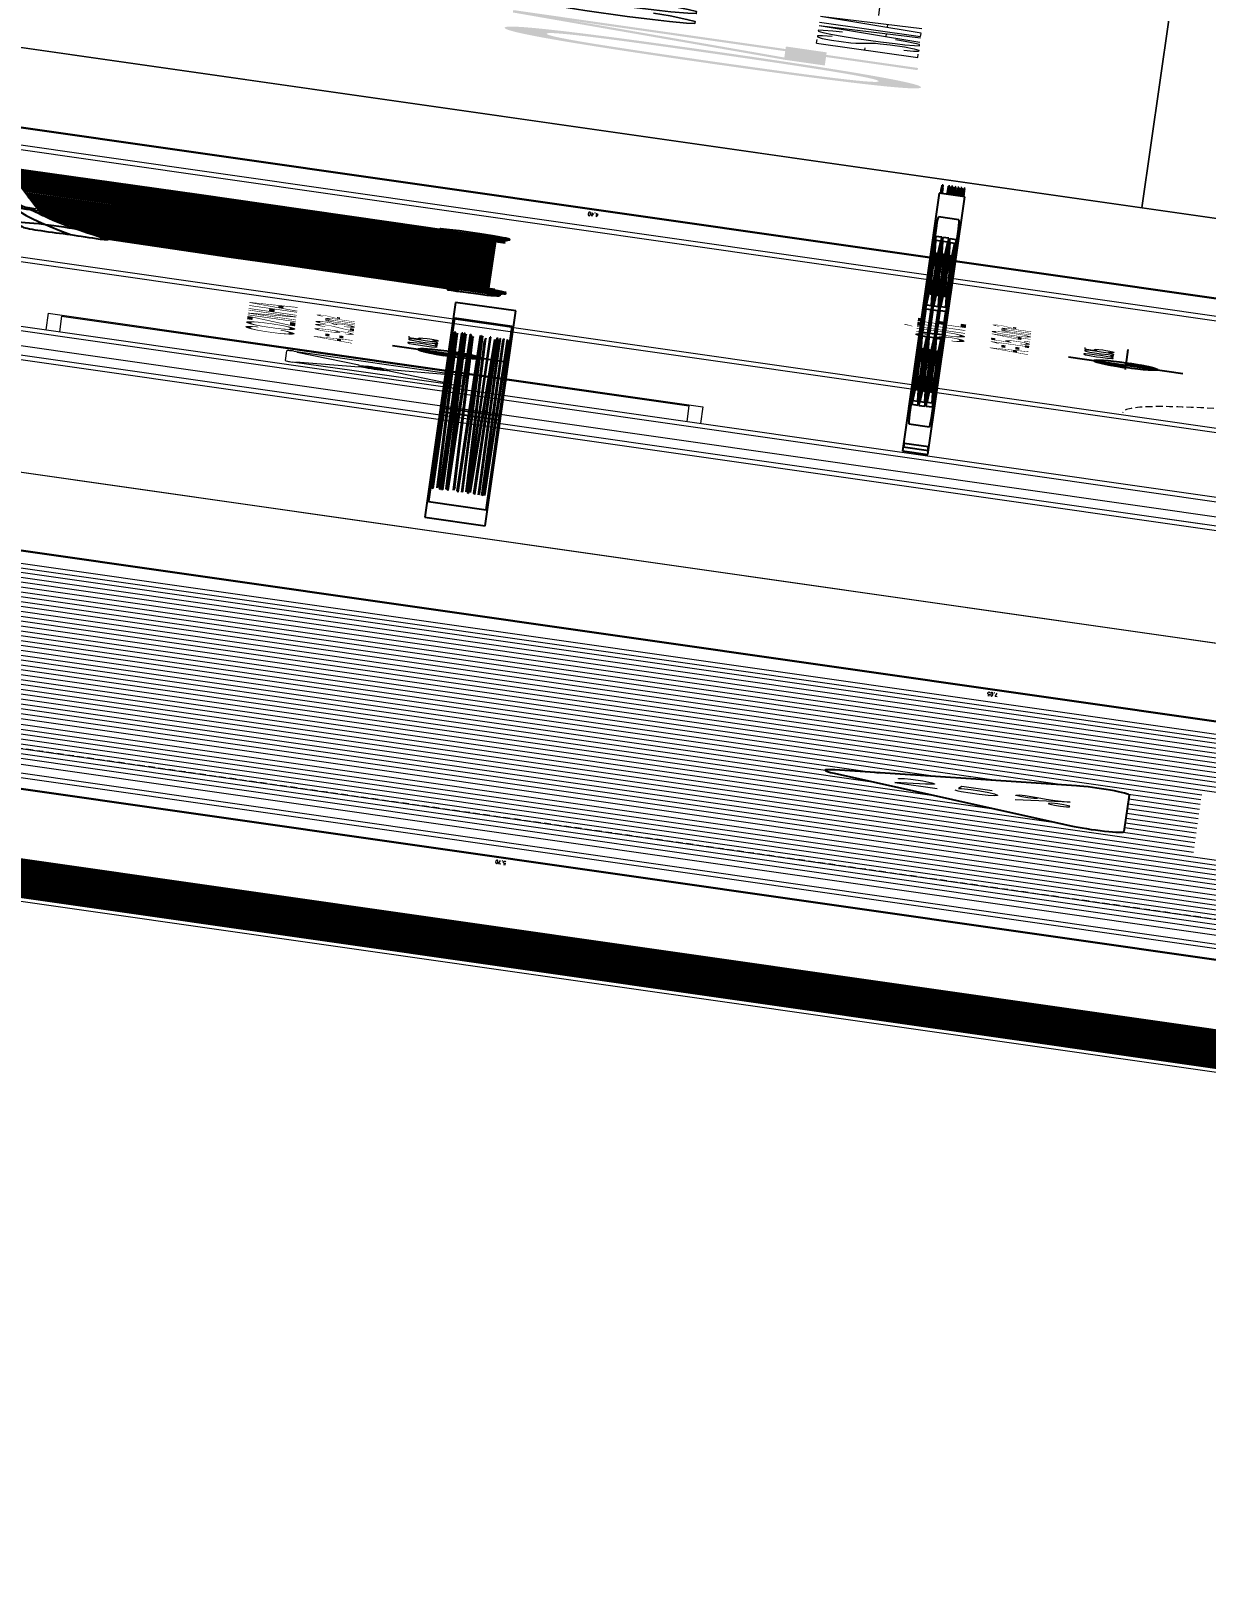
# Model space of a CAD drawing. Header units: millimetres. Extents: x -361192058 to 101130107379, y -14071650034 to 19218552450.
# Drawn here: x -135838.2 to -135661.1, y 40265.8 to 40497.2 of the extents above; entities that cross this region are included whole.
import ezdxf
from ezdxf.enums import TextEntityAlignment as Align

# ---------------------------------------------------------------- set-up
doc = ezdxf.new("R2010")
doc.units = ezdxf.units.MM
doc.header["$LTSCALE"] = 0.5
doc.linetypes.add('HIDDEN2', pattern=[0.1875, 0.125, -0.0625])
for name, color, linetype in [('02', 2, 'Continuous'), ('ARCO', 7, 'HIDDEN2'), ('DIVERSOS', 4, 'Continuous'), ('ESQUADRIAS', 3, 'Continuous'), ('HATCH', 8, 'Continuous'), ('MOBIL-I', 251, 'Continuous'), ('parede', 2, 'Continuous'), ('TEXTO2', 3, 'Continuous'), ('TXT_0', 7, 'Continuous')]:
    doc.layers.add(name, color=color, linetype=linetype)
for name, color, linetype, lineweight in [('E-TXT-G', 3, 'Continuous', 30), ('E-TXT-W', 7, 'Continuous', 15), ('E-TXT-Y', 2, 'Continuous', 40)]:
    doc.layers.add(name, color=color, linetype=linetype, lineweight=lineweight)
doc.styles.add('ADITIVOCAD', font='ROMANS.shx')
doc.styles.add('REG140', font='romans.shx', dxfattribs={"width": 0.8, "height": 0.35})
doc.styles.add('REG80', font='romans.shx', dxfattribs={"width": 0.8, "height": 0.1})
doc.styles.add('SANSSERIF', font='sas_____.pfb', dxfattribs={"height": 1})
doc.styles.add('SANSSERIF2', font='sanssb__.ttf', dxfattribs={"width": 0.8})
doc.styles.get("Standard").update_dxf_attribs({"font": 'txt.shx', "height": 0.12})
doc.dimstyles.new('ESCALA50', dxfattribs={"dimtxt": 0.1, "dimasz": 0.06, "dimexe": 0.18, "dimexo": 0.06, "dimgap": 0.1, "dimtad": 1, "dimzin": 4, "dimdsep": 46, "dimtxsty": 'Standard', "dimblk1": 'BOLA', "dimblk2": 'BOLA', "dimsah": 1, "dimcen": -0.06, "dimse1": 1, "dimse2": 1, "dimclrd": 7, "dimclrt": 3, "dimadec": 0, "dimazin": 0, "dimtfac": 1, "dimtix": 1, "dimtmove": 0, "dimatfit": 3, "dimldrblk": 'BOLA', "dimfxl": 0, "dimtolj": 1, "dimtzin": 4, "dimarcsym": 0})

# ---------------------------------------------------------------- blocks, each defined once
blk = doc.blocks.new('ADC_G_ROUPA1')
for p, q in [((2, 0.55), (0, 0.55)), ((0, 0.55), (0, 0)), ((2, 0), (2, 0.55)), ((1.96, 0.51), (0.04, 0.51)), ((0.04, 0.51), (0.04, 0.04)), ((1.96, 0.04), (1.96, 0.51)), ((0.1122, 0.078), (0.1615, 0.4749)), ((0.142, 0.0743), (0.1913, 0.4712)), ((0.1913, 0.4712), (0.1615, 0.4749)), ((0.2176, 0.473), (0.2475, 0.4754)), ((0.2176, 0.473), (0.2497, 0.0742)), ((0.2475, 0.4754), (0.2796, 0.0766)), ((0.3293, 0.472), (0.3591, 0.4752)), ((0.3293, 0.472), (0.3722, 0.0743)), ((0.3591, 0.4752), (0.402, 0.0775)), ((0.4817, 0.4754), (0.4537, 0.0764)), ((0.4817, 0.4754), (0.5116, 0.4733)), ((0.5116, 0.4733), (0.4837, 0.0743)), ((0.627, 0.4722), (0.5179, 0.0874)), ((0.627, 0.4722), (0.6559, 0.464)), ((0.6858, 0.475), (0.6858, 0.075)), ((0.6858, 0.475), (0.7158, 0.475)), ((0.7158, 0.475), (0.7158, 0.075)), ((0.7427, 0.4641), (0.7715, 0.4722)), ((0.7715, 0.4722), (0.8803, 0.0873)), ((0.8867, 0.4694), (0.9163, 0.4743)), ((0.8867, 0.4694), (0.9528, 0.0749)), ((0.9163, 0.4743), (0.9824, 0.0798)), ((1.0382, 0.4753), (1.0009, 0.077)), ((1.068, 0.4725), (1.0308, 0.0742)), ((1.0382, 0.4753), (1.068, 0.4725)), ((1.1662, 0.4641), (1.195, 0.4722)), ((1.195, 0.4722), (1.3038, 0.0873)), ((1.3701, 0.4753), (1.3328, 0.077)), ((1.3999, 0.4725), (1.3627, 0.0742)), ((1.3701, 0.4753), (1.3999, 0.4725)), ((1.4107, 0.4656), (1.4399, 0.4725)), ((1.4399, 0.4725), (1.5317, 0.0832)), ((1.5477, 0.475), (1.5477, 0.075)), ((1.5477, 0.475), (1.5777, 0.475)), ((1.5777, 0.475), (1.5777, 0.075)), ((1.619, 0.475), (1.619, 0.075)), ((1.619, 0.475), (1.649, 0.475)), ((1.649, 0.475), (1.649, 0.075)), ((1.7026, 0.4656), (1.7318, 0.4725)), ((1.7318, 0.4725), (1.8237, 0.0832)), ((1.8633, 0.475), (1.8633, 0.075)), ((1.8633, 0.475), (1.8933, 0.475)), ((1.8933, 0.475), (1.8933, 0.075)), ((0.6559, 0.464), (0.5468, 0.0792)), ((0.7427, 0.4641), (0.8514, 0.0791)), ((1.1662, 0.4641), (1.2749, 0.0791)), ((1.4107, 0.4656), (1.5025, 0.0763)), ((1.7026, 0.4656), (1.7945, 0.0763)), ((0.04, 0.28), (1.96, 0.28)), ((0.1511, 0.2898), (0.1474, 0.2601)), ((0.1511, 0.2898), (0.1561, 0.2892)), ((0.1561, 0.2892), (0.1524, 0.2595)), ((0.2449, 0.2894), (0.2499, 0.2898)), ((0.2473, 0.2597), (0.2449, 0.2894)), ((0.2523, 0.2601), (0.2499, 0.2898)), ((0.3616, 0.2893), (0.3665, 0.2898)), ((0.3648, 0.2596), (0.3616, 0.2893)), ((0.3697, 0.2601), (0.3665, 0.2898)), ((0.4791, 0.2601), (0.4812, 0.2899)), ((0.4812, 0.2899), (0.4862, 0.2895)), ((0.4841, 0.2597), (0.4862, 0.2895)), ((0.5804, 0.262), (0.5885, 0.2907)), ((0.5852, 0.2606), (0.5933, 0.2893)), ((0.5885, 0.2907), (0.5933, 0.2893)), ((0.6983, 0.26), (0.6983, 0.2899)), ((0.6983, 0.2899), (0.7033, 0.2899)), ((0.7033, 0.26), (0.7033, 0.2899)), ((0.805, 0.2893), (0.8098, 0.2907)), ((0.8131, 0.2606), (0.805, 0.2893)), ((0.818, 0.2619), (0.8098, 0.2907)), ((0.9296, 0.2889), (0.9346, 0.2897)), ((0.9346, 0.2594), (0.9296, 0.2889)), ((0.9395, 0.2602), (0.9346, 0.2897)), ((1.0306, 0.2601), (1.0334, 0.2898)), ((1.0334, 0.2898), (1.0384, 0.2894)), ((1.0356, 0.2596), (1.0384, 0.2894)), ((1.2285, 0.2893), (1.2333, 0.2907)), ((1.2366, 0.2606), (1.2285, 0.2893)), ((1.2415, 0.2619), (1.2333, 0.2907)), ((1.3625, 0.2601), (1.3653, 0.2898)), ((1.3653, 0.2898), (1.3703, 0.2894)), ((1.3675, 0.2596), (1.3703, 0.2894)), ((1.4653, 0.2883), (1.4702, 0.2895)), ((1.4722, 0.2593), (1.4653, 0.2883)), ((1.4771, 0.2604), (1.4702, 0.2895)), ((1.5602, 0.26), (1.5602, 0.2899)), ((1.5602, 0.2899), (1.5652, 0.2899)), ((1.5652, 0.26), (1.5652, 0.2899)), ((1.6315, 0.26), (1.6315, 0.2899)), ((1.6315, 0.2899), (1.6365, 0.2899)), ((1.6365, 0.26), (1.6365, 0.2899)), ((1.7573, 0.2883), (1.7622, 0.2895)), ((1.7642, 0.2593), (1.7573, 0.2883)), ((1.769, 0.2604), (1.7622, 0.2895)), ((1.8758, 0.26), (1.8758, 0.2899)), ((1.8758, 0.2899), (1.8808, 0.2899)), ((1.8808, 0.26), (1.8808, 0.2899)), ((0.04, 0.27), (1.96, 0.27)), ((0.1524, 0.2595), (0.1474, 0.2601)), ((0.2523, 0.2601), (0.2473, 0.2597)), ((0.3697, 0.2601), (0.3648, 0.2596)), ((0.4841, 0.2597), (0.4791, 0.2601)), ((0.5852, 0.2606), (0.5804, 0.262)), ((0.7033, 0.26), (0.6983, 0.26)), ((0.818, 0.2619), (0.8131, 0.2606)), ((0.9395, 0.2602), (0.9346, 0.2594)), ((1.0356, 0.2596), (1.0306, 0.2601)), ((1.2415, 0.2619), (1.2366, 0.2606)), ((1.3675, 0.2596), (1.3625, 0.2601)), ((1.4771, 0.2604), (1.4722, 0.2593)), ((1.5652, 0.26), (1.5602, 0.26)), ((1.6365, 0.26), (1.6315, 0.26)), ((1.769, 0.2604), (1.7642, 0.2593)), ((1.8808, 0.26), (1.8758, 0.26)), ((0.142, 0.0743), (0.1122, 0.078)), ((0.5179, 0.0874), (0.5468, 0.0792)), ((0.8514, 0.0791), (0.8803, 0.0873)), ((0.9528, 0.0749), (0.9824, 0.0798)), ((1.2749, 0.0791), (1.3038, 0.0873)), ((1.5025, 0.0763), (1.5317, 0.0832)), ((1.7945, 0.0763), (1.8237, 0.0832)), ((0.04, 0.04), (1.96, 0.04)), ((0.2497, 0.0742), (0.2796, 0.0766)), ((0.3722, 0.0743), (0.402, 0.0775)), ((0.4537, 0.0764), (0.4837, 0.0743)), ((0.6858, 0.075), (0.7158, 0.075)), ((1.0009, 0.077), (1.0308, 0.0742)), ((1.3328, 0.077), (1.3627, 0.0742)), ((1.5477, 0.075), (1.5777, 0.075)), ((1.619, 0.075), (1.649, 0.075)), ((1.8633, 0.075), (1.8933, 0.075)), ((0, 0), (2, 0))]:
    blk.add_line(p, q)
blk = doc.blocks.new('A2')
at = {"color": 8}
for p, q in [((0.595, -2), (0.595, -0.7505)), ((0.645, -2), (0.645, -0.7467)), ((0.695, -2), (0.695, -0.7429)), ((0.745, -2), (0.745, -0.7391)), ((0.795, -1.985), (0.795, -0.7352)), ((0.845, -2.0217), (0.845, -0.7314)), ((0.895, -2.027), (0.895, -0.7276)), ((0.045, -2), (0.045, -0.7926)), ((0.095, -2), (0.095, -0.7888)), ((0.145, -2), (0.145, -0.7849)), ((0.195, -2), (0.195, -0.7811)), ((0.245, -2), (0.245, -0.7773)), ((0.295, -2), (0.295, -0.7735)), ((0.345, -2), (0.345, -0.7697)), ((0.395, -2), (0.395, -0.7658)), ((0.445, -2), (0.445, -0.762)), ((0.495, -2), (0.495, -0.7582)), ((0.545, -2), (0.545, -0.7544)), ((-0.455, -2), (-0.455, -0.8308)), ((-0.43, -1.1361), (-0.43, -0.8308)), ((-0.405, -2), (-0.405, -0.827)), ((-0.38, -1.0514), (-0.38, -0.827)), ((-0.355, -2), (-0.355, -0.8232)), ((-0.33, -0.9891), (-0.33, -0.8232)), ((-0.305, -2), (-0.305, -0.8194)), ((-0.28, -0.9404), (-0.28, -0.8194)), ((-0.255, -2), (-0.255, -0.8155)), ((-0.23, -0.9011), (-0.23, -0.8155)), ((-0.205, -2), (-0.205, -0.8117)), ((-0.18, -0.8694), (-0.18, -0.8117)), ((-0.155, -2), (-0.155, -0.8079)), ((-0.13, -0.8438), (-0.13, -0.8079)), ((-0.105, -2), (-0.105, -0.8041)), ((-0.08, -0.8236), (-0.08, -0.8041)), ((-0.055, -2), (-0.055, -0.8002)), ((-0.005, -2), (-0.005, -0.7964)), ((0.945, -2.0358), (0.945, -0.7964)), ((-0.605, -2), (-0.605, -0.8716)), ((-0.58, -2), (-0.58, -0.8716)), ((-0.555, -2), (-0.555, -0.8566)), ((-0.53, -2), (-0.53, -0.8566)), ((-0.505, -2), (-0.505, -0.8429)), ((-0.48, -1.283), (-0.48, -0.8429)), ((-0.705, -2), (-0.705, -0.9051)), ((-0.68, -2), (-0.68, -0.9051)), ((-0.655, -2), (-0.655, -0.8877)), ((-0.63, -2), (-0.63, -0.8877)), ((-0.805, -2.015), (-0.805, -0.9438)), ((-0.78, -2.015), (-0.78, -0.9438)), ((-0.755, -2), (-0.755, -0.9238)), ((-0.73, -2), (-0.73, -0.9238)), ((-0.93, -2.0331), (-0.93, -0.988)), ((-0.905, -2.0331), (-0.905, -0.988)), ((-0.88, -2.0331), (-0.88, -0.988)), ((-0.855, -2.0453), (-0.855, -0.9652)), ((-0.83, -2.0453), (-0.83, -0.9652)), ((-0.955, -2.0331), (-0.955, -1.2363)), ((-0.48, -2), (-0.48, -1.5323)), ((-0.43, -2), (-0.43, -1.6792)), ((-0.38, -2), (-0.38, -1.7639)), ((-0.33, -2), (-0.33, -1.8261)), ((-0.28, -2), (-0.28, -1.8749)), ((-0.23, -2), (-0.23, -1.9142)), ((-0.18, -2), (-0.18, -1.9459)), ((-0.13, -2), (-0.13, -1.9715)), ((-0.08, -2), (-0.08, -1.9917))]:
    blk.add_line(p, q, dxfattribs=at)
blk.add_lwpolyline([(-0.95, -0.7864), (-0.95, 0), (0.95, 0), (0.95, -0.5116)])
for points in [[(-0.4937, -0.1271, 0.14715), (-0.7437, -0.1021, 0.124017), (-0.6737, -0.3221, 8.542003)], [(-0.1887, -0.3771, 0.115099), (-0.1437, -0.1071, 0.202892), (-0.5437, -0.1421, 4.019894)], [(0.3563, -0.1271, 0.14715), (0.1063, -0.1021, 0.124017), (0.1763, -0.3221, 8.542003)], [(0.6613, -0.3771, 0.115099), (0.7063, -0.1071, 0.202892), (0.3063, -0.1421, 4.019894)], [(-0.6937, -0.2771, 0.09902), (-0.7437, -0.5021, 0.169064), (-0.4337, -0.3971, -0.343387)], [(0.1563, -0.2771, 0.09902), (0.1063, -0.5021, 0.169064), (0.4163, -0.3971, -0.343387)], [(-0.5537, -0.4521, 0.112206), (-0.1437, -0.5021, 0.070755), (-0.2037, -0.2971, -1.551943)], [(0.2963, -0.4521, 0.112206), (0.7063, -0.5021, 0.070755), (0.6463, -0.2971, -1.551943)], [(-0.2692, -0.7939, 0.075988), (-0.9427, -1.0061, -0.502824), (-0.9784, -0.9878, -0.142549), (-0.9692, -0.9109, -0.066811), (-0.981, -0.8335, -0.328343), (-0.9467, -0.7851), (-0.4192, -0.6109, -0.025749), (0.9573, -0.5114, -0.334099), (0.9818, -0.5287, -0.185174), (0.975, -0.6509, -0.187316), (0.982, -0.7142, -0.311124), (0.9734, -0.7216), (-0.4842, -0.8331)], [(-0.9427, -1.0061), (-0.96, -1.33), (-0.95, -1.485), (-0.955, -1.755), (-0.97, -1.89), (-0.975, -1.915, -1.132782), (-0.99, -1.91, 0.98261), (-1.01, -1.9, 0.32203), (-1.005, -1.935), (-1.005, -1.975, 0.439902), (-0.945, -2.03, -0.126697), (-0.885, -2.04, 0.376451), (-0.805, -2.015, -0.344872), (-0.765, -2), (0.755, -2, 0.181335), (0.795, -1.985, -0.809524), (0.815, -2, 0.220339), (0.815, -2.025), (0.86, -2.02), (0.935, -2.035, 0.501823), (0.985, -1.99, 0.315909), (0.975, -1.855, 0.473766), (0.97, -1.855, -0.12128), (0.95, -1.87), (0.955, -1.72), (0.95, -1.4), (0.955, -1.225), (0.9441, -0.7247)]]:
    blk.add_lwpolyline(points, format="xyb")
for points in [[(-0.4387, -0.4771, -0.804152), (-0.4937, -0.2571, -0.132344), (-0.1487, -0.1321, -0.042249)], [(0.4113, -0.4771, -0.804152), (0.3563, -0.2571, -0.132344), (0.7013, -0.1321, -0.042249)], [(0.4402, -0.5463, -0.26737), (0.4937, -0.7722, -7.474594)], [(0.6742, -0.5256, -0.289881), (0.7012, -0.7503, 10.034941)], [(-0.414, -0.61, -0.337543), (-0.3491, -0.8188, -6.119059)], [(-0.3702, -0.6025, -0.348871), (-0.2917, -0.8128, -6.119059)], [(-0.4161, -0.8227, -0.081114), (0.9793, -0.655, -24.776446)], [(-0.9692, -0.9109, -0.10864), (0.4143, -0.7327, -11.759975)], [(-0.8449, -0.7515, -0.424879), (-0.772, -0.9305, 6.281867)], [(-0.055, -2, -0.838761), (0.095, -0.7888, -0.295511)]]:
    blk.add_lwpolyline(points, format="xyb", dxfattribs=at)
blk = doc.blocks.new('Adc_nivelpl')
h = blk.add_hatch()
h.set_pattern_fill('_U', color=256, scale=0.005, angle=45, style=0, double=1)
h.set_pattern_definition([(45, (-5.8772514, -3.5161936), (-0.003535534, 0.003535534), []), (135, (-5.8772514, -3.5161936), (-0.003535534, -0.003535534), [])])
h.paths.add_polyline_path([(0.1954, -0.0865, 0.414214), (0.0865, -0.1954), (0.1954, -0.1954)])
h.paths.add_polyline_path([(0.1954, -0.1954), (0.1954, -0.3043, 0.414214), (0.3043, -0.1954)])
for p, q in [((0.1954, 0), (0.1954, -0.3908)), ((0.8958, -0.1954), (0, -0.1954))]:
    blk.add_line(p, q)
blk.add_circle((0.1954, -0.1954), 0.1089)
at = {"flags": 8}
blk.add_attdef('NIVEL', (0.3642, -0.1501), '', height=0.1, dxfattribs=at)
blk = doc.blocks.new('ADC_MCOZ_19')
for p, q in [((-0.425, 0), (-0.425, -0.66)), ((0.425, 0), (-0.425, 0)), ((0.425, -0.66), (0.425, 0)), ((0.425, -0.01), (-0.425, -0.01)), ((-0.405, -0.01), (-0.405, -0.02)), ((0.405, -0.02), (-0.405, -0.02)), ((0.405, -0.02), (0.405, -0.01)), ((0.3416, -0.07), (-0.3416, -0.07)), ((-0.365, -0.0934), (-0.365, -0.5766)), ((0.365, -0.5766), (0.365, -0.0934)), ((-0.3382, -0.55), (-0.3382, -0.12)), ((-0.3382, -0.12), (-0.1382, -0.12)), ((-0.3282, -0.2885), (-0.3282, -0.1365)), ((-0.3282, -0.1365), (-0.271, -0.1919)), ((-0.3203, -0.13), (-0.2648, -0.184)), ((-0.3203, -0.13), (-0.156, -0.13)), ((-0.156, -0.13), (-0.2132, -0.1854)), ((-0.1482, -0.1365), (-0.2074, -0.1936)), ((-0.1482, -0.1365), (-0.1482, -0.2885)), ((-0.1382, -0.12), (-0.1382, -0.55)), ((-0.1, -0.12), (-0.1, -0.55)), ((0.1, -0.12), (-0.1, -0.12)), ((-0.09, -0.1365), (-0.09, -0.2885)), ((-0.09, -0.1365), (-0.0308, -0.1936)), ((-0.0821, -0.13), (-0.025, -0.1854)), ((0.0821, -0.13), (-0.0821, -0.13)), ((0.0821, -0.13), (0.0267, -0.184)), ((0.09, -0.1365), (0.0329, -0.1919)), ((0.09, -0.2885), (0.09, -0.1365)), ((0.1, -0.55), (0.1, -0.12)), ((0.1382, -0.12), (0.1382, -0.55)), ((0.3382, -0.12), (0.1382, -0.12)), ((0.1482, -0.1365), (0.2074, -0.1936)), ((0.1482, -0.1365), (0.1482, -0.2885)), ((0.156, -0.13), (0.2132, -0.1854)), ((0.3203, -0.13), (0.156, -0.13)), ((0.3203, -0.13), (0.2648, -0.184)), ((0.3282, -0.1365), (0.271, -0.1919)), ((0.3282, -0.2885), (0.3282, -0.1365)), ((0.3382, -0.55), (0.3382, -0.12)), ((-0.2692, -0.2316), (-0.3282, -0.2885)), ((-0.2091, -0.23), (-0.1482, -0.2885)), ((-0.0291, -0.23), (-0.09, -0.2885)), ((0.031, -0.2316), (0.09, -0.2885)), ((0.2091, -0.23), (0.1482, -0.2885)), ((0.2692, -0.2316), (0.3282, -0.2885)), ((-0.2622, -0.2389), (-0.3203, -0.295)), ((-0.2156, -0.2376), (-0.156, -0.295)), ((-0.0226, -0.2376), (-0.0821, -0.295)), ((0.0241, -0.2389), (0.0821, -0.295)), ((0.2156, -0.2376), (0.156, -0.295)), ((0.2622, -0.2389), (0.3203, -0.295)), ((-0.3282, -0.305), (-0.1482, -0.305)), ((-0.3282, -0.365), (-0.3282, -0.305)), ((-0.156, -0.295), (-0.3203, -0.295)), ((-0.1482, -0.305), (-0.1482, -0.365)), ((0.09, -0.305), (-0.09, -0.305)), ((-0.09, -0.305), (-0.09, -0.365)), ((-0.0821, -0.295), (0.0821, -0.295)), ((0.09, -0.365), (0.09, -0.305)), ((0.1482, -0.305), (0.1482, -0.365)), ((0.3282, -0.305), (0.1482, -0.305)), ((0.156, -0.295), (0.3203, -0.295)), ((0.3282, -0.365), (0.3282, -0.305)), ((-0.3282, -0.365), (-0.1482, -0.365)), ((-0.3282, -0.3815), (-0.271, -0.4369)), ((-0.3282, -0.5335), (-0.3282, -0.3815)), ((-0.3203, -0.375), (-0.2648, -0.429)), ((-0.3203, -0.375), (-0.156, -0.375)), ((-0.156, -0.375), (-0.2132, -0.4304)), ((-0.1482, -0.3815), (-0.2074, -0.4386)), ((-0.1482, -0.3815), (-0.1482, -0.5335)), ((0.09, -0.365), (-0.09, -0.365)), ((-0.09, -0.3815), (-0.0308, -0.4386)), ((-0.09, -0.3815), (-0.09, -0.5335)), ((0.0821, -0.375), (-0.0821, -0.375)), ((-0.0821, -0.375), (-0.025, -0.4304)), ((0.0821, -0.375), (0.0267, -0.429)), ((0.09, -0.3815), (0.0329, -0.4369)), ((0.09, -0.5335), (0.09, -0.3815)), ((0.3282, -0.365), (0.1482, -0.365)), ((0.1482, -0.3815), (0.1482, -0.5335)), ((0.1482, -0.3815), (0.2074, -0.4386)), ((0.156, -0.375), (0.2132, -0.4304)), ((0.3203, -0.375), (0.156, -0.375)), ((0.3203, -0.375), (0.2648, -0.429)), ((0.3282, -0.3815), (0.271, -0.4369)), ((0.3282, -0.5335), (0.3282, -0.3815)), ((-0.2692, -0.4766), (-0.3282, -0.5335)), ((-0.2622, -0.4839), (-0.3203, -0.54)), ((-0.2156, -0.4826), (-0.156, -0.54)), ((-0.2091, -0.475), (-0.1482, -0.5335)), ((-0.0291, -0.475), (-0.09, -0.5335)), ((-0.0226, -0.4826), (-0.0821, -0.54)), ((0.0241, -0.4839), (0.0821, -0.54)), ((0.031, -0.4766), (0.09, -0.5335)), ((0.2091, -0.475), (0.1482, -0.5335)), ((0.2156, -0.4826), (0.156, -0.54)), ((0.2622, -0.4839), (0.3203, -0.54)), ((0.2692, -0.4766), (0.3282, -0.5335)), ((-0.156, -0.54), (-0.3203, -0.54)), ((-0.0821, -0.54), (0.0821, -0.54)), ((0.156, -0.54), (0.3203, -0.54)), ((-0.1382, -0.55), (-0.3382, -0.55)), ((-0.1, -0.55), (0.1, -0.55)), ((0.1382, -0.55), (0.3382, -0.55)), ((-0.3416, -0.6), (0.3416, -0.6)), ((-0.425, -0.66), (0.425, -0.66)), ((-0.3899, -0.66), (-0.3899, -0.674)), ((-0.3409, -0.66), (-0.3409, -0.674)), ((-0.2899, -0.66), (-0.2899, -0.674)), ((-0.2409, -0.66), (-0.2409, -0.674)), ((-0.1899, -0.66), (-0.1899, -0.674)), ((-0.1409, -0.66), (-0.1409, -0.674)), ((-0.0899, -0.66), (-0.0899, -0.674)), ((-0.0409, -0.66), (-0.0409, -0.674)), ((0.0101, -0.66), (0.0101, -0.674)), ((0.0591, -0.66), (0.0591, -0.674)), ((0.1101, -0.66), (0.1101, -0.674)), ((0.1591, -0.66), (0.1591, -0.674)), ((0.3241, -0.66), (0.3241, -0.674)), ((0.3731, -0.66), (0.3731, -0.674)), ((-0.3899, -0.674), (-0.3829, -0.674)), ((-0.3829, -0.674), (-0.3829, -0.681)), ((-0.3829, -0.681), (-0.3479, -0.681)), ((-0.3479, -0.674), (-0.3479, -0.681)), ((-0.3479, -0.674), (-0.3409, -0.674)), ((-0.2899, -0.674), (-0.2829, -0.674)), ((-0.2829, -0.674), (-0.2829, -0.681)), ((-0.2829, -0.681), (-0.2479, -0.681)), ((-0.2479, -0.674), (-0.2479, -0.681)), ((-0.2479, -0.674), (-0.2409, -0.674)), ((-0.1899, -0.674), (-0.1829, -0.674)), ((-0.1829, -0.674), (-0.1829, -0.681)), ((-0.1829, -0.681), (-0.1479, -0.681)), ((-0.1479, -0.674), (-0.1479, -0.681)), ((-0.1479, -0.674), (-0.1409, -0.674)), ((-0.0899, -0.674), (-0.0829, -0.674)), ((-0.0829, -0.674), (-0.0829, -0.681)), ((-0.0829, -0.681), (-0.0479, -0.681)), ((-0.0479, -0.674), (-0.0479, -0.681)), ((-0.0479, -0.674), (-0.0409, -0.674)), ((0.0101, -0.674), (0.0171, -0.674)), ((0.0171, -0.674), (0.0171, -0.681)), ((0.0171, -0.681), (0.0521, -0.681)), ((0.0521, -0.674), (0.0521, -0.681)), ((0.0521, -0.674), (0.0591, -0.674)), ((0.1101, -0.674), (0.1171, -0.674)), ((0.1171, -0.674), (0.1171, -0.681)), ((0.1171, -0.681), (0.1521, -0.681)), ((0.1521, -0.674), (0.1521, -0.681)), ((0.1521, -0.674), (0.1591, -0.674)), ((0.3241, -0.674), (0.3311, -0.674)), ((0.3311, -0.674), (0.3311, -0.681)), ((0.3311, -0.681), (0.3661, -0.681)), ((0.3661, -0.674), (0.3661, -0.681)), ((0.3661, -0.674), (0.3731, -0.674))]:
    blk.add_line(p, q)
for centre, radius, start, end in [((-0.3416, -0.0934), 0.0234, 90, 180), ((0.3416, -0.0934), 0.0234, 360, 90), ((-0.2397, -0.2103), 0.0525, 146.7284, 216.956), ((-0.2397, -0.2103), 0.0442, 147.9107, 216.4727), ((-0.2397, -0.2103), 0.0525, 42.0892, 135.793), ((-0.2397, -0.2103), 0.0364, 133.7108, 149.5156), ((-0.2397, -0.2103), 0.0442, 42.5726, 134.909), ((-0.2397, -0.2103), 0.0364, 27.382, 43.227), ((-0.2397, -0.2103), 0.0442, 326.0457, 29.5488), ((-0.2397, -0.2103), 0.0525, 325.1618, 31.1407), ((0.0015, -0.2103), 0.0525, 148.8593, 214.8382), ((0.0015, -0.2103), 0.0442, 150.4512, 213.9543), ((0.0015, -0.2103), 0.0525, 44.207, 137.9108), ((0.0015, -0.2103), 0.0442, 45.091, 137.4274), ((0.0015, -0.2103), 0.0364, 136.773, 152.618), ((0.0015, -0.2103), 0.0364, 30.4844, 46.2892), ((0.0015, -0.2103), 0.0442, 323.5273, 32.0893), ((0.0015, -0.2103), 0.0525, 323.044, 33.2716), ((0.2397, -0.2103), 0.0525, 148.8593, 214.8382), ((0.2397, -0.2103), 0.0442, 150.4512, 213.9543), ((0.2397, -0.2103), 0.0525, 44.207, 137.9108), ((0.2397, -0.2103), 0.0442, 45.091, 137.4274), ((0.2397, -0.2103), 0.0364, 136.773, 152.618), ((0.2397, -0.2103), 0.0364, 30.4844, 46.2892), ((0.2397, -0.2103), 0.0442, 323.5273, 32.0893), ((0.2397, -0.2103), 0.0525, 323.044, 33.2716), ((-0.2397, -0.2103), 0.0364, 215.8183, 231.6632), ((-0.2397, -0.2103), 0.0364, 311.4391, 327.244), ((0.0015, -0.2103), 0.0364, 212.756, 228.5609), ((0.0015, -0.2103), 0.0364, 308.3368, 324.1817), ((0.2397, -0.2103), 0.0364, 212.756, 228.5609), ((0.2397, -0.2103), 0.0364, 308.3368, 324.1817), ((-0.2397, -0.2103), 0.0525, 227.9045, 314.2264), ((-0.2397, -0.2103), 0.0442, 229.4965, 313.0441), ((0.0015, -0.2103), 0.0525, 225.7736, 312.0955), ((0.0015, -0.2103), 0.0442, 226.9559, 310.5035), ((0.2397, -0.2103), 0.0525, 225.7736, 312.0955), ((0.2397, -0.2103), 0.0442, 226.9559, 310.5035), ((-0.2397, -0.4553), 0.0525, 146.7284, 216.956), ((-0.2397, -0.4553), 0.0525, 42.0892, 135.793), ((-0.2397, -0.4553), 0.0442, 42.5726, 134.909), ((-0.2397, -0.4553), 0.0525, 325.1618, 31.1407), ((0.0015, -0.4553), 0.0525, 148.8593, 214.8382), ((0.0015, -0.4553), 0.0525, 44.207, 137.9108), ((0.0015, -0.4553), 0.0442, 45.091, 137.4274), ((0.0015, -0.4553), 0.0525, 323.044, 33.2716), ((0.2397, -0.4553), 0.0525, 148.8593, 214.8382), ((0.2397, -0.4553), 0.0525, 44.207, 137.9108), ((0.2397, -0.4553), 0.0442, 45.091, 137.4274), ((0.2397, -0.4553), 0.0525, 323.044, 33.2716), ((-0.2397, -0.4553), 0.0442, 147.9107, 216.4727), ((-0.2397, -0.4553), 0.0364, 133.7108, 149.5156), ((-0.2397, -0.4553), 0.0364, 27.382, 43.227), ((-0.2397, -0.4553), 0.0442, 326.0457, 29.5488), ((0.0015, -0.4553), 0.0442, 150.4512, 213.9543), ((0.0015, -0.4553), 0.0364, 136.773, 152.618), ((0.0015, -0.4553), 0.0364, 30.4844, 46.2892), ((0.0015, -0.4553), 0.0442, 323.5273, 32.0893), ((0.2397, -0.4553), 0.0442, 150.4512, 213.9543), ((0.2397, -0.4553), 0.0364, 136.773, 152.618), ((0.2397, -0.4553), 0.0364, 30.4844, 46.2892), ((0.2397, -0.4553), 0.0442, 323.5273, 32.0893), ((-0.2397, -0.4553), 0.0525, 227.9045, 314.2264), ((-0.2397, -0.4553), 0.0364, 215.8183, 231.6632), ((-0.2397, -0.4553), 0.0442, 229.4965, 313.0441), ((-0.2397, -0.4553), 0.0364, 311.4391, 327.244), ((0.0015, -0.4553), 0.0525, 225.7736, 312.0955), ((0.0015, -0.4553), 0.0364, 212.756, 228.5609), ((0.0015, -0.4553), 0.0442, 226.9559, 310.5035), ((0.0015, -0.4553), 0.0364, 308.3368, 324.1817), ((0.2397, -0.4553), 0.0525, 225.7736, 312.0955), ((0.2397, -0.4553), 0.0364, 212.756, 228.5609), ((0.2397, -0.4553), 0.0442, 226.9559, 310.5035), ((0.2397, -0.4553), 0.0364, 308.3368, 324.1817), ((-0.3416, -0.5766), 0.0234, 180, 270), ((0.3416, -0.5766), 0.0234, 270, 360)]:
    blk.add_arc(centre, radius, start, end)
blk = doc.blocks.new('ADC_SETA3')
blk.add_lwpolyline([(-0.3034, 0), (0.3034, 0, 0.668179), (0.3317, 0.0683), (0.0283, 0.3746, 0.414214), (-0.0283, 0.3746), (-0.3317, 0.0683, 0.668179), (-0.3034, 0), (-0.3034, 0)], format="xyb")
blk = doc.blocks.new('BOLA')
for p, q in [((0, -1.435), (0, 1.435)), ((-1.435, 0), (1.435, 0))]:
    blk.add_line(p, q)
blk.add_circle((0, 0), 0.452)
blk = doc.blocks.new('*D781')
at = {"layer": 'Defpoints', "color": 0, "transparency": 16777216}
for p in [(3914.988, 2441.038), (3914.988, 2436.638), (3915.7056, 2436.638)]:
    blk.add_point(p, dxfattribs=at)
at = {"layer": 'DIVERSOS', "color": 7, "lineweight": -2, "transparency": 16777216}
blk.add_line((3915.7056, 2440.978), (3915.7056, 2436.698), dxfattribs=at)
at = {"layer": 'DIVERSOS', "color": 7, "lineweight": -2, "transparency": 16777216, "xscale": 0.06, "yscale": 0.06, "zscale": 0.06}
for p, rotation in [((3915.7056, 2441.038), 90), ((3915.7056, 2436.638), 270)]:
    blk.add_blockref('BOLA', p, dxfattribs=dict(at, rotation=rotation))
at = {"layer": 'DIVERSOS', "color": 3, "lineweight": 18, "transparency": 16777216, "insert": (3915.5456, 2438.838), "char_height": 0.12, "attachment_point": 5, "rotation": 90}
blk.add_mtext('\\A1;4.40', dxfattribs=at)
blk = doc.blocks.new('*D801')
at = {"layer": 'Defpoints', "color": 0, "transparency": 16777216}
for p in [(3908.288, 2437.288), (3909.838, 2436.488), (3908.288, 2436.0909)]:
    blk.add_point(p, dxfattribs=at)
at = {"layer": 'DIVERSOS', "color": 7, "lineweight": -2, "transparency": 16777216}
blk.add_line((3909.778, 2436.0909), (3908.348, 2436.0909), dxfattribs=at)
at = {"layer": 'DIVERSOS', "color": 7, "lineweight": -2, "transparency": 16777216, "xscale": 0.06, "yscale": 0.06, "zscale": 0.06, "rotation": 180}
blk.add_blockref('BOLA', (3908.288, 2436.0909), dxfattribs=at)
at = {"layer": 'DIVERSOS', "color": 7, "lineweight": -2, "transparency": 16777216, "xscale": 0.06, "yscale": 0.06, "zscale": 0.06}
blk.add_blockref('BOLA', (3909.838, 2436.0909), dxfattribs=at)
at = {"layer": 'DIVERSOS', "color": 3, "lineweight": 18, "transparency": 16777216, "insert": (3909.063, 2436.2509), "char_height": 0.12, "attachment_point": 5}
blk.add_mtext('\\A1;1.55', dxfattribs=at)
blk = doc.blocks.new('*D823')
at = {"layer": 'Defpoints', "color": 0, "transparency": 16777216}
for p in [(3901.3616, 2441.188), (3901.9251, 2441.188), (3901.3616, 2434.138)]:
    blk.add_point(p, dxfattribs=at)
at = {"layer": 'DIVERSOS', "color": 7, "lineweight": -2, "transparency": 16777216}
blk.add_line((3901.9251, 2434.198), (3901.9251, 2441.128), dxfattribs=at)
at = {"layer": 'DIVERSOS', "color": 7, "lineweight": -2, "transparency": 16777216, "xscale": 0.06, "yscale": 0.06, "zscale": 0.06}
for p, rotation in [((3901.9251, 2441.188), 90), ((3901.9251, 2434.138), 270)]:
    blk.add_blockref('BOLA', p, dxfattribs=dict(at, rotation=rotation))
at = {"layer": 'DIVERSOS', "color": 3, "lineweight": 18, "transparency": 16777216, "insert": (3901.7651, 2437.663), "char_height": 0.12, "attachment_point": 5, "rotation": 90}
blk.add_mtext('\\A1;7.05', dxfattribs=at)
blk = doc.blocks.new('*D830')
at = {"layer": 'Defpoints', "color": 0, "transparency": 16777216}
for p in [(3894.1564, 2441.688), (3894.9616, 2441.688), (3894.9616, 2435.988)]:
    blk.add_point(p, dxfattribs=at)
at = {"layer": 'DIVERSOS', "color": 7, "lineweight": -2, "transparency": 16777216}
blk.add_line((3894.1564, 2436.048), (3894.1564, 2441.628), dxfattribs=at)
at = {"layer": 'DIVERSOS', "color": 7, "lineweight": -2, "transparency": 16777216, "xscale": 0.06, "yscale": 0.06, "zscale": 0.06}
for p, rotation in [((3894.1564, 2441.688), 90), ((3894.1564, 2435.988), 270)]:
    blk.add_blockref('BOLA', p, dxfattribs=dict(at, rotation=rotation))
at = {"layer": 'DIVERSOS', "color": 3, "lineweight": 18, "transparency": 16777216, "insert": (3893.9964, 2438.838), "char_height": 0.12, "attachment_point": 5, "rotation": 90}
blk.add_mtext('\\A1;5.70', dxfattribs=at)
blk = doc.blocks.new('IND_DES')
at = {"layer": 'E-TXT-W'}
blk.add_line((0.0269, -0.2428), (0.1984, -0.2428), dxfattribs=at)
at = {"layer": 'E-TXT-G', "style": 'REG80', "width": 0.8}
for s, p in [('ESCALA', (-0.4463, -0.2864)), ('1', (0.2426, -0.2864)), (':', (0.3988, -0.2706))]:
    blk.add_text(s, height=0.1, dxfattribs=at).set_placement(p)
blk.add_attdef('ESCALA', (0.4897, -0.2812), '', height=0.1, dxfattribs=at)
at = {"layer": 'E-TXT-W', "style": 'SANSSERIF2', "width": 0.6}
blk.add_attdef('00', text='', height=0.4, dxfattribs=at).set_placement((-0.7083, -0.2881), align=Align.CENTER)
at = {"layer": 'E-TXT-Y', "style": 'REG140', "width": 0.8}
for tag, p in [('PROJETO', (-0.4563, 0.1829)), ('DESENHO', (-0.4582, -0.0658))]:
    blk.add_attdef(tag, p, '', height=0.175, dxfattribs=at)
blk = doc.blocks.new('APROVADO QUADRA 21.2 MBVII')
at = {"layer": '02', "color": 3, "lineweight": 18}
blk.add_line((3894.9616, 2441.688), (3894.9616, 2435.988), dxfattribs=at)
at = {"layer": '02', "color": 8, "lineweight": 18}
blk.add_line((3908.588, 2435.888), (3908.588, 2441.688), dxfattribs=at)
at = {"layer": '02', "color": 0, "linetype": 'HIDDEN2', "lineweight": 18}
blk.add_line((3895.4715, 2436.488), (3895.4715, 2441.188), dxfattribs=at)
at = {"layer": '02', "color": 2, "lineweight": 18}
for p, q in [((3909.088, 2441.188), (3909.088, 2436.488)), ((3909.238, 2441.038), (3909.238, 2436.638)), ((3911.338, 2441.038), (3911.338, 2436.488)), ((3911.488, 2441.038), (3911.488, 2436.488))]:
    blk.add_line(p, q, dxfattribs=at)
at = {"layer": '02', "color": 0, "lineweight": 18}
blk.add_line((3911.488, 2441.038), (3911.488, 2436.488), dxfattribs=at)
at = {"layer": '02', "lineweight": 18}
for points in [[(3890.495, 2402.8351), (3951.695, 2402.8351), (3951.695, 2447.3851), (3890.495, 2447.3851)], [(3918.3192, 2446.6633), (3904.4806, 2446.6633), (3904.4806, 2412.8464), (3918.3192, 2412.8464)], [(3891.245, 2446.6351), (3904.4806, 2446.6351), (3904.4806, 2412.8464), (3891.245, 2412.8464)], [(3918.3192, 2446.6351), (3930.8367, 2446.6351), (3930.8367, 2437.4627), (3918.3192, 2437.4627)], [(3918.3192, 2437.4627), (3930.8392, 2437.4627), (3930.8392, 2429.0101), (3918.3192, 2429.0101)]]:
    blk.add_lwpolyline(points, close=True, dxfattribs=at)
at = {"layer": '02', "lineweight": 18, "const_width": 0.1}
blk.add_lwpolyline([(3891.245, 2403.5851), (3950.945, 2403.5851), (3950.945, 2446.6351), (3891.245, 2446.6351)], close=True, dxfattribs=at)
at = {"layer": 'ARCO', "lineweight": 18}
blk.add_arc((3911.551, 2436.638), 0.8, 360, 90, dxfattribs=at)
at = {"layer": 'DIVERSOS', "lineweight": 18}
for p, q in [((3894.5116, 2419.338), (3894.5116, 2441.938)), ((3894.6616, 2419.838), (3894.6616, 2441.938))]:
    blk.add_line(p, q, dxfattribs=at)
at = {"layer": 'ESQUADRIAS', "lineweight": 18}
blk.add_line((3901.3616, 2441.938), (3901.3616, 2434.938), dxfattribs=at)
at = {"layer": 'ESQUADRIAS', "color": 3, "lineweight": 18}
blk.add_line((3901.5116, 2441.938), (3901.5116, 2426.938), dxfattribs=at)
at = {"layer": 'HATCH', "lineweight": 18}
for p, q in [((3895.1378, 2435.988), (3895.1378, 2441.688)), ((3896.4403, 2429.688), (3896.4403, 2441.688)), ((3896.5991, 2429.688), (3896.5991, 2441.688)), ((3896.7578, 2429.688), (3896.7578, 2441.688)), ((3896.9166, 2429.688), (3896.9166, 2441.688)), ((3897.0753, 2429.688), (3897.0753, 2441.688)), ((3897.2341, 2429.688), (3897.2341, 2441.688)), ((3897.3928, 2429.688), (3897.3928, 2441.688)), ((3897.5516, 2437.1019), (3897.5516, 2441.688)), ((3897.7103, 2437.1019), (3897.7103, 2441.688)), ((3897.8691, 2437.4408), (3897.8691, 2441.688)), ((3898.0278, 2437.6011), (3898.0278, 2441.688)), ((3898.1866, 2437.7614), (3898.1866, 2441.688)), ((3898.3453, 2437.9216), (3898.3453, 2441.688)), ((3898.5041, 2438.0555), (3898.5041, 2441.688)), ((3895.2966, 2435.988), (3895.2966, 2440.538)), ((3895.4553, 2435.988), (3895.4553, 2440.538)), ((3895.6141, 2435.988), (3895.6141, 2440.538)), ((3895.7728, 2429.688), (3895.7728, 2440.538)), ((3895.9316, 2429.688), (3895.9316, 2440.538)), ((3896.0903, 2429.688), (3896.0903, 2440.538)), ((3896.2491, 2429.688), (3896.2491, 2440.538)), ((3898.6628, 2437.9192), (3898.6628, 2440.538)), ((3898.8216, 2437.7766), (3898.8216, 2440.538)), ((3898.9803, 2437.6163), (3898.9803, 2440.538)), ((3899.1391, 2437.4561), (3899.1391, 2440.538)), ((3899.2978, 2437.1019), (3899.2978, 2440.538)), ((3899.4566, 2437.1019), (3899.4566, 2440.538)), ((3899.6153, 2435.9424), (3899.6153, 2440.538)), ((3899.7741, 2435.9424), (3899.7741, 2440.538)), ((3899.9328, 2439.1263), (3899.9328, 2440.538)), ((3900.0916, 2439.1263), (3900.0916, 2440.538)), ((3900.2503, 2438.7462), (3900.2503, 2440.538)), ((3900.4091, 2434.138), (3900.4091, 2440.538)), ((3900.5678, 2434.138), (3900.5678, 2440.538)), ((3900.7266, 2434.138), (3900.7266, 2440.538)), ((3900.8853, 2434.138), (3900.8853, 2440.538)), ((3901.0441, 2434.138), (3901.0441, 2440.538)), ((3901.2028, 2434.138), (3901.2028, 2440.538)), ((3899.9328, 2434.138), (3899.9328, 2439.1263)), ((3900.0916, 2434.138), (3900.0916, 2439.1263)), ((3900.2503, 2434.138), (3900.2503, 2438.7462)), ((3897.8691, 2437.1019), (3897.8691, 2437.2916)), ((3898.0278, 2437.1019), (3898.0278, 2437.2832)), ((3898.1866, 2437.1019), (3898.1866, 2437.2832)), ((3898.3453, 2437.1019), (3898.3453, 2437.2832)), ((3898.5041, 2437.1019), (3898.5041, 2437.2832)), ((3898.6628, 2437.1019), (3898.6628, 2437.2832)), ((3898.8216, 2437.1019), (3898.8216, 2437.2832)), ((3898.9803, 2437.1019), (3898.9803, 2437.2832)), ((3899.1391, 2437.1019), (3899.1391, 2437.2859))]:
    blk.add_line(p, q, dxfattribs=at)
at = {"layer": 'MOBIL-I', "lineweight": 18}
for p, q in [((3909.7831, 2440.1714), (3909.2331, 2440.1714)), ((3909.7481, 2440.1364), (3909.2331, 2440.1364)), ((3909.7481, 2440.1364), (3909.7481, 2438.5291)), ((3909.7831, 2440.1714), (3909.7831, 2438.4941)), ((3909.3573, 2439.5316), (3909.4812, 2439.3713)), ((3909.5408, 2439.3713), (3909.6647, 2439.5316)), ((3909.3595, 2439.1367), (3909.4812, 2439.2941)), ((3909.5408, 2439.2941), (3909.6647, 2439.1338)), ((3909.7481, 2438.5291), (3909.2331, 2438.5291)), ((3909.7831, 2438.4941), (3909.2331, 2438.4941))]:
    blk.add_line(p, q, dxfattribs=at)
blk.add_lwpolyline([(3909.3302, 2439.3821), (3909.3302, 2439.5407, -0.414214), (3909.3483, 2439.5587), (3909.6737, 2439.5587, -0.414214), (3909.6918, 2439.5407), (3909.6918, 2439.1248, -0.414214), (3909.6737, 2439.1067), (3909.3483, 2439.1067, -0.414214), (3909.3302, 2439.1248), (3909.3302, 2439.3821)], format="xyb", dxfattribs=at)
for radius in [0.0391, 0.024, 0.0147]:
    blk.add_circle((3909.511, 2439.3327), radius, dxfattribs=at)
at = {"layer": 'parede', "lineweight": 18}
for p, q in [((3908.138, 2419.338), (3908.138, 2444.338)), ((3915.138, 2444.338), (3915.138, 2419.338)), ((3914.988, 2441.038), (3914.988, 2437.028)), ((3908.288, 2436.638), (3908.288, 2440.238)), ((3908.288, 2419.838), (3908.288, 2437.288))]:
    blk.add_line(p, q, dxfattribs=at)
at = {"lineweight": 18}
ref = blk.add_blockref('IND_DES', (3923.2943, 2438.8221), dxfattribs=dict(at, xscale=2.591993519999988, yscale=2.591993519999988, zscale=2.591993519999988))
ref.add_attrib('00', '04', dxfattribs={"layer": 'E-TXT-W', "height": 1.0368, "style": 'SANSSERIF', "width": 0.6}).set_placement((3921.4584, 2438.0753), align=Align.CENTER)
ref.add_attrib('DESENHO', 'CORTE A-A', (3922.1066, 2438.6514), dxfattribs={"layer": 'E-TXT-Y', "height": 0.4536, "style": 'REG140', "width": 0.8})
ref.add_attrib('ESCALA', '75', (3924.5637, 2438.0931), dxfattribs={"layer": 'E-TXT-G', "height": 0.2592, "style": 'REG80', "width": 0.8})
at = {"layer": 'DIVERSOS', "lineweight": 18, "xscale": 2, "yscale": 2, "zscale": 2}
blk.add_blockref('ADC_SETA3', (3898.5116, 2437.2832), dxfattribs=at)
at = {"layer": 'MOBIL-I', "lineweight": 18, "xscale": 0.9823274998925626, "yscale": 0.9823274998925626, "zscale": 0.9823274998925626}
blk.add_blockref('A2', (3913.4048, 2441.038), dxfattribs=at)
at = {"layer": 'MOBIL-I', "lineweight": 18, "rotation": 90}
for name, p in [('ADC_G_ROUPA1', (3912.038, 2438.998)), ('ADC_MCOZ_19', (3909.2831, 2437.9441))]:
    blk.add_blockref(name, p, dxfattribs=at)
at = {"layer": 'TXT_0', "lineweight": 18}
ref = blk.add_blockref('Adc_nivelpl', (3910.1881, 2439.2948), dxfattribs=dict(at, xscale=0.75, yscale=0.75, zscale=0.75))
ref.add_attrib('NIVEL', '0.05', (3910.4612, 2439.1823), dxfattribs={"height": 0.075, "style": 'ADITIVOCAD', "flags": 8})
ref = blk.add_blockref('Adc_nivelpl', (3912.9688, 2437.5935), dxfattribs=dict(at, xscale=0.75, yscale=0.75, zscale=0.75))
ref.add_attrib('NIVEL', '0.05', (3913.242, 2437.4809), dxfattribs={"height": 0.075, "style": 'ADITIVOCAD', "flags": 8})
at = {"color": 0, "lineweight": 13, "flags": 8}
for p in [(4700.7247, 2280.1125), (4699.5738, 2277.8964), (4702.3546, 2276.195), (4703.6722, 2274.085), (4699.8445, 2272.2194), (4703.0488, 2270.137), (4703.0877, 2267.9803), (4700.6523, 2261.5216), (4700.7007, 2257.1593)]:
    blk.add_attdef('NIVEL', p, '', height=0.075, dxfattribs=at)
for rotation, width, p in [(90, 0.8, (4700.8205, 2275.7521)), (270, 0.6, (4703.8437, 2274.9021)), (90, 0.8, (4701.5575, 2268.5021)), (180, 0.6, (4651.1817, 2236.1931))]:
    blk.add_attdef('$PORTA', text='', height=0.09, rotation=rotation, dxfattribs=dict(at, width=width)).set_placement(p, align=Align.MIDDLE)
for p in [(4654.176, 2240.463), (4648.499, 2240.1923), (4637.8012, 2239.3845), (4633.4388, 2239.3361), (4656.3921, 2239.3121), (4652.4746, 2237.6822), (4646.4166, 2236.988), (4644.2598, 2236.9491), (4650.3646, 2236.3646)]:
    blk.add_attdef('NIVEL', p, '', height=0.075, rotation=270, dxfattribs=at)
at = {"color": 0, "lineweight": 13, "width": 0.8, "flags": 8}
for p in [(4652.0317, 2239.2163), (4644.7817, 2238.4793)]:
    blk.add_attdef('$PORTA', text='', height=0.09, dxfattribs=at).set_placement(p, align=Align.MIDDLE)
at = {"layer": 'TEXTO2', "lineweight": 18, "style": 'SANSSERIF'}
for s, p in [('COZINHA', (3910.1784, 2439.5465)), ('SUÍTE', (3913.0717, 2437.862))]:
    blk.add_text(s, height=0.12312, dxfattribs=at).set_placement(p)
at = {"layer": 'TEXTO2', "lineweight": 18, "ltscale": 0.4, "style": 'ADITIVOCAD'}
blk.add_text('25%%%', height=0.18, rotation=270, dxfattribs=at).set_placement((3898.4379, 2437.8999))
at = {"layer": 'TXT_0', "lineweight": 18, "style": 'SANSSERIF'}
for s, p in [('A= 9.23m²', (3910.2114, 2439.3973)), ('A=15.40m²', (3912.9921, 2437.6959))]:
    blk.add_text(s, height=0.0985, dxfattribs=at).set_placement(p)
at = {"layer": 'DIVERSOS', "lineweight": 18}
for base, p1, p2, picture, middle in [((3894.1564, 2441.688), (3894.9616, 2435.988), (3894.9616, 2441.688), '*D830', (3893.9964, 2438.838)), ((3901.9251, 2441.188), (3901.3616, 2434.138), (3901.3616, 2441.188), '*D823', (3901.7651, 2437.663)), ((3915.7056, 2436.638), (3914.988, 2441.038), (3914.988, 2436.638), '*D781', (3915.5456, 2438.838))]:
    dim = blk.add_linear_dim(base=base, p1=p1, p2=p2, angle=90, dimstyle='ESCALA50', dxfattribs=at)
    dim.commit()
    dim.dimension.update_dxf_attribs({"geometry": picture, "text_midpoint": middle})
dim = blk.add_linear_dim(base=(3908.288, 2436.0909), p1=(3909.838, 2436.488), p2=(3908.288, 2437.288), dimstyle='ESCALA50', dxfattribs=at)
dim.commit()
dim.dimension.update_dxf_attribs({"geometry": '*D801', "text_midpoint": (3909.063, 2436.2509)})

msp = doc.modelspace()

# ---------------------------------------------------------------- block references
at = {"layer": '02', "color": 0, "lineweight": 30, "xscale": -4.574818403918471, "yscale": -59.40450511825884, "zscale": 4.574818403918471, "rotation": 261.8606972171988}
msp.add_blockref('APROVADO QUADRA 21.2 MBVII', (5129.041, 2225.201), dxfattribs=at)

doc.saveas('drawing.dxf')
